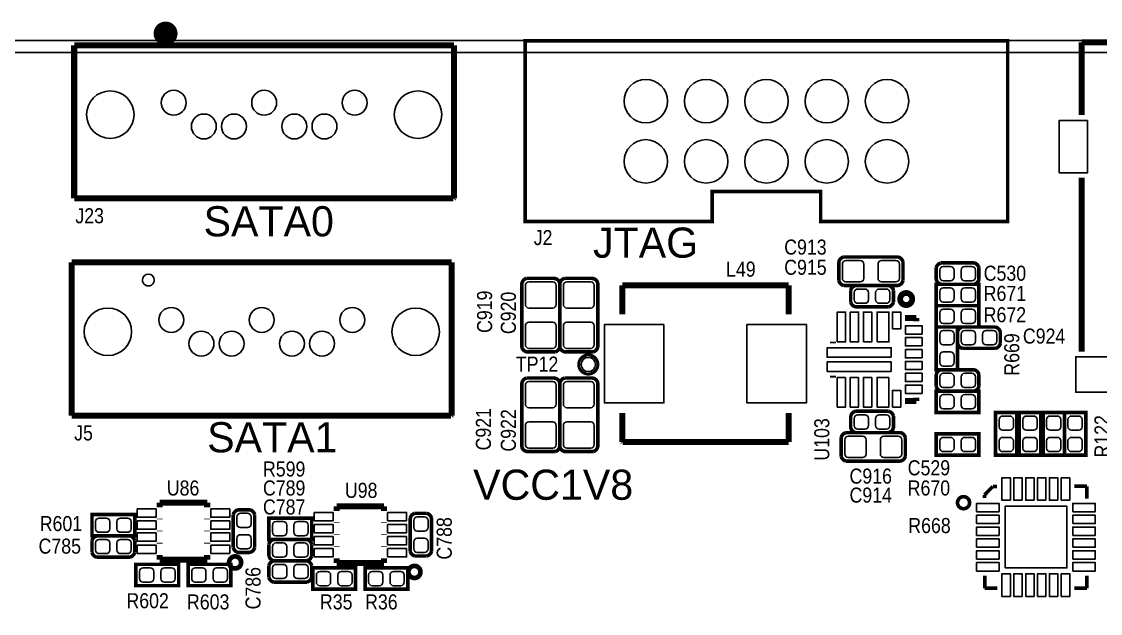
# Model space of a CAD drawing. Extents: x 35 to 236, y 10 to 166.
# Drawn here: x 146.84 to 192.27, y 140.86 to 165.8 of the extents above; entities that cross this region are included whole.
import ezdxf

# ---------------------------------------------------------------- set-up
doc = ezdxf.new("R2010")
doc.units = 0
for name, color, linetype in [('BG_OUTLINE', 254, 'CONTINUOUS'), ('BG_SILKSCREEN_TOP', 254, 'CONTINUOUS'), ('PG_SILKSCREEN_TOP', 254, 'CONTINUOUS'), ('PIN_SOLDERMASK_TOP', 85, 'CONTINUOUS'), ('RD_SILKSCREEN_TOP', 142, 'CONTINUOUS'), ('RKI_ALL', 43, 'CONTINUOUS')]:
    doc.layers.add(name, color=color, linetype=linetype)

msp = doc.modelspace()

# ---------------------------------------------------------------- linework, layer by layer
at = {"layer": 'BG_OUTLINE'}
msp.add_lwpolyline([(35, 12), (35, 121.6358, -0.414214), (37.286, 123.9218), (41.2, 123.9218), (41.2, 157.5018), (37.286, 157.5018, -0.414214), (35, 159.7878), (35, 163, -0.414214), (37, 165), (228, 165, -0.414214), (230, 163), (230, 12, -0.414214), (228, 10), (37, 10, -0.414214)], format="xyb", close=True, dxfattribs=at)
for points in [[(37, 165), (228, 165)], [(228, 165), (37, 165)]]:
    msp.add_lwpolyline(points, dxfattribs=at)
at = {"layer": 'PG_SILKSCREEN_TOP'}
for points, const_width in [([(153.1488, 165.2965, 1.000023), (152.6489, 165.2964, 0.999977), (153.1488, 165.2965)], 0.508), ([(181.25, 155.68, -0.265564), (181.45, 155.88), (183.75, 155.88, -0.265564), (183.95, 155.68), (183.95, 154.88, -0.265564), (183.75, 154.68), (181.45, 154.68, -0.265564), (181.25, 154.88), (181.25, 155.68)], 0.15), ([(185.35, 154.93, 0.265564), (185.55, 154.73), (186.95, 154.73, 0.265564), (187.15, 154.93), (187.15, 155.43, 0.265564), (186.95, 155.63), (185.55, 155.63, 0.265564), (185.35, 155.43)], 0.15), ([(167.9, 154.73, -0.333333), (168.1, 154.98)], 0.15), ([(169.25, 154.98, -0.333333), (169.5, 154.78)], 0.15), ([(169.5, 154.73, -0.333333), (169.7, 154.98)], 0.15), ([(170.85, 154.98, -0.333333), (171.1, 154.78)], 0.15), ([(169.5, 152.13, -0.333333), (169.3, 151.88), (168.15, 151.88, -0.333333), (167.9, 152.08), (167.9, 154.78)], 0.15), ([(171.1, 152.13, -0.333333), (170.9, 151.88), (169.75, 151.88, -0.333333), (169.5, 152.08), (169.5, 154.78)], 0.15), ([(181.75, 153.98, 0.265564), (181.95, 153.78), (183.35, 153.78, 0.265564), (183.55, 153.98), (183.55, 154.48, 0.265564), (183.35, 154.68), (181.95, 154.68, 0.265564), (181.75, 154.48)], 0.15), ([(184.2101, 154.1083, 1.000065), (183.9632, 154.1083, 0.999935), (184.2101, 154.1083)], 0.508), ([(188.05, 152.73, 0.265564), (187.85, 152.93), (186.45, 152.93, 0.265564), (186.25, 152.73), (186.25, 152.23, 0.265564), (186.45, 152.03), (187.85, 152.03, 0.265564), (188.05, 152.23)], 0.15), ([(171.1031, 151.35, 1), (170.2969, 151.35, 1), (171.1031, 151.35)], 0.127), ([(167.9, 150.53, -0.333333), (168.1, 150.78), (169.25, 150.78, -0.333333), (169.5, 150.58), (169.5, 147.88)], 0.15), ([(169.5, 150.53, -0.333333), (169.7, 150.78), (170.85, 150.78, -0.333333), (171.1, 150.58), (171.1, 147.88)], 0.15), ([(187.15, 150.93, 0.265564), (186.95, 151.13), (185.55, 151.13, 0.265564), (185.35, 150.93), (185.35, 150.43, 0.265564), (185.55, 150.23), (186.95, 150.23, 0.265564), (187.15, 150.43)], 0.15), ([(181.75, 148.68, 0.265564), (181.95, 148.48), (183.35, 148.48, 0.265564), (183.55, 148.68), (183.55, 149.18, 0.265564), (183.35, 149.38), (181.95, 149.38, 0.265564), (181.75, 149.18)], 0.15), ([(181.35, 148.28, -0.265564), (181.55, 148.48), (183.85, 148.48, -0.265564), (184.05, 148.28), (184.05, 147.48, -0.265564), (183.85, 147.28), (181.55, 147.28, -0.265564), (181.35, 147.48), (181.35, 148.28)], 0.15), ([(168.15, 147.68, -0.333333), (167.9, 147.88)], 0.15), ([(169.5, 147.93, -0.333333), (169.3, 147.68)], 0.15), ([(169.75, 147.68, -0.333333), (169.5, 147.88)], 0.15), ([(171.1, 147.93, -0.333333), (170.9, 147.68)], 0.15), ([(186.756, 145.5278, 0.999943), (186.248, 145.5279, 1.000057), (186.756, 145.5278)], 0.1524), ([(156.45, 143.43, 0.265564), (156.65, 143.63), (156.65, 145.03, 0.265564), (156.45, 145.23), (155.95, 145.23, 0.265564), (155.75, 145.03), (155.75, 143.63, 0.265564), (155.95, 143.43)], 0.15), ([(163.9, 143.28, 0.265564), (164.1, 143.48), (164.1, 144.88, 0.265564), (163.9, 145.08), (163.4, 145.08, 0.265564), (163.2, 144.88), (163.2, 143.48, 0.265564), (163.4, 143.28)], 0.15), ([(149.8, 143.43, 0.265564), (150, 143.23), (151.4, 143.23, 0.265564), (151.6, 143.43), (151.6, 143.93, 0.265564), (151.4, 144.13), (150, 144.13, 0.265564), (149.8, 143.93)], 0.15), ([(157.25, 143.28, 0.265564), (157.45, 143.08), (158.85, 143.08, 0.265564), (159.05, 143.28), (159.05, 143.78, 0.265564), (158.85, 143.98), (157.45, 143.98, 0.265564), (157.25, 143.78)], 0.15), ([(155.9271, 143.01, 1.000032), (155.7289, 143.0099, 0.999968), (155.9271, 143.01)], 0.508), ([(157.25, 142.38, 0.265564), (157.45, 142.18), (158.85, 142.18, 0.265564), (159.05, 142.38), (159.05, 142.88, 0.265564), (158.85, 143.08), (157.45, 143.08, 0.265564), (157.25, 142.88)], 0.15), ([(163.4771, 142.61, 0.999831), (163.2788, 142.6101, 1.000169), (163.4771, 142.61)], 0.508)]:
    msp.add_lwpolyline(points, format="xyb", dxfattribs=dict(at, const_width=const_width))
for points, const_width in [([(149.05, 164.8), (149.05, 158.3499)], 0.254), ([(165.05, 164.8), (149.05, 164.8)], 0.254), ([(165.05, 158.3499), (165.05, 164.8)], 0.254), ([(168.04, 164.99), (188.36, 164.99), (188.36, 157.37), (180.486, 157.37), (180.486, 158.64), (175.914, 158.64), (175.914, 157.37), (168.04, 157.37), (168.04, 164.99)], 0.1524), ([(191.4799, 164.93), (191.4799, 161.8612)], 0.254), ([(204.9421, 164.93), (191.4799, 164.93)], 0.254), ([(191.4799, 151.8856), (191.4799, 159.2239)], 0.254), ([(149.05, 158.3499), (165.02, 158.3499)], 0.254), ([(165.02, 158.3499), (165.05, 158.3799)], 0.254), ([(148.95, 155.65), (148.95, 149.1999)], 0.254), ([(164.95, 155.65), (148.95, 155.65)], 0.254), ([(164.95, 149.1999), (164.95, 155.65)], 0.254), ([(185.35, 155.43), (185.35, 154.93)], 0.15), ([(168.1, 154.98), (169.25, 154.98)], 0.15), ([(169.7, 154.98), (170.85, 154.98)], 0.15), ([(169.5, 154.78), (169.5, 152.13)], 0.15), ([(171.1, 154.78), (171.1, 152.13)], 0.15), ([(172.1319, 153.465), (172.1319, 154.6842)], 0.254), ([(172.1319, 154.6842), (179.122, 154.6842)], 0.254), ([(179.122, 154.6842), (179.1321, 154.6842)], 0.254), ([(179.1321, 154.6842), (179.1321, 153.465)], 0.254), ([(181.75, 154.48), (181.75, 153.98)], 0.15), ([(187.15, 154.08), (187.15, 153.83), (185.35, 153.83), (185.35, 154.73), (187.15, 154.73), (187.15, 154.08)], 0.15), ([(185.35, 153.58), (185.35, 153.83), (187.15, 153.83), (187.15, 152.93), (185.35, 152.93), (185.35, 153.58)], 0.15), ([(184.5093, 153.3075), (184.0394, 153.3075)], 0.254), ([(184.5093, 153.3075), (184.5093, 153.1627)], 0.254), ([(185.6, 151.13), (185.35, 151.13), (185.35, 152.93), (186.25, 152.93), (186.25, 151.13), (185.6, 151.13)], 0.15), ([(188.05, 152.23), (188.05, 152.73)], 0.15), ([(181.0092, 152.2381), (181.0092, 152.3143)], 0.254), ([(181.0092, 150.8005), (181.0092, 150.8767)], 0.254), ([(187.15, 150.43), (187.15, 150.93)], 0.15), ([(167.9, 147.88), (167.9, 150.53)], 0.15), ([(169.5, 147.88), (169.5, 150.53)], 0.15), ([(184.5093, 149.8073), (184.0394, 149.8073)], 0.254), ([(184.5093, 149.9521), (184.5093, 149.8073)], 0.254), ([(187.15, 149.58), (187.15, 149.33), (185.35, 149.33), (185.35, 150.23), (187.15, 150.23), (187.15, 149.58)], 0.15), ([(148.95, 149.1999), (164.92, 149.1999)], 0.254), ([(164.92, 149.1999), (164.95, 149.2299)], 0.254), ([(172.1319, 148.0852), (172.1319, 149.3044)], 0.254), ([(179.1321, 149.3044), (179.1321, 148.0852)], 0.254), ([(181.75, 149.18), (181.75, 148.68)], 0.15), ([(188.5, 149.33), (188.75, 149.33), (188.75, 147.53), (187.85, 147.53), (187.85, 149.33), (188.5, 149.33)], 0.15), ([(189.1, 147.53), (188.85, 147.53), (188.85, 149.33), (189.75, 149.33), (189.75, 147.53), (189.1, 147.53)], 0.15), ([(190.1, 147.53), (189.85, 147.53), (189.85, 149.33), (190.75, 149.33), (190.75, 147.53), (190.1, 147.53)], 0.15), ([(191, 147.53), (190.75, 147.53), (190.75, 149.33), (191.65, 149.33), (191.65, 147.53), (191, 147.53)], 0.15), ([(172.1522, 148.0852), (172.1319, 148.1056)], 0.254), ([(179.1321, 148.0852), (172.1522, 148.0852)], 0.254), ([(185.35, 148.18), (185.35, 148.43), (187.15, 148.43), (187.15, 147.53), (185.35, 147.53), (185.35, 148.18)], 0.15), ([(169.3, 147.68), (168.15, 147.68)], 0.15), ([(170.9, 147.68), (169.75, 147.68)], 0.15), ([(187.7443, 146.2136), (187.3849, 145.853)], 0.1499), ([(187.9145, 146.2136), (187.7443, 146.2136)], 0.1499), ([(191.1708, 146.2238), (191.694, 146.2238)], 0.1499), ([(191.694, 146.2238), (191.694, 145.7006)], 0.1499), ([(187.3849, 145.853), (187.3849, 145.726)], 0.1499), ([(152.6492, 145.5289), (154.6508, 145.5289)], 0.254), ([(152.6492, 145.3308), (152.6492, 145.5289)], 0.254), ([(154.6508, 145.3308), (154.6508, 145.5289)], 0.254), ([(160.0992, 145.3789), (162.1008, 145.3789)], 0.254), ([(160.0992, 145.1808), (160.0992, 145.3789)], 0.254), ([(162.1008, 145.1808), (162.1008, 145.3789)], 0.254), ([(149.8, 144.78), (149.8, 145.03), (151.6, 145.03), (151.6, 144.13), (149.8, 144.13), (149.8, 144.78)], 0.15), ([(152.6492, 144.8228), (152.6492, 144.8531)], 0.254), ([(154.6508, 144.8228), (154.6508, 144.8531)], 0.254), ([(157.25, 144.63), (157.25, 144.88), (159.05, 144.88), (159.05, 143.98), (157.25, 143.98), (157.25, 144.63)], 0.15), ([(152.6492, 144.3148), (152.6492, 144.3451)], 0.254), ([(154.6508, 144.3148), (154.6508, 144.3451)], 0.254), ([(160.0992, 144.6728), (160.0992, 144.7032)], 0.254), ([(162.1008, 144.6728), (162.1008, 144.7032)], 0.254), ([(160.0992, 144.1648), (160.0992, 144.1952)], 0.254), ([(162.1008, 144.1648), (162.1008, 144.1952)], 0.254), ([(149.8, 143.93), (149.8, 143.43)], 0.15), ([(152.6492, 143.8068), (152.6492, 143.8371)], 0.254), ([(154.6508, 143.8068), (154.6508, 143.8371)], 0.254), ([(157.25, 143.78), (157.25, 143.28)], 0.15), ([(160.0992, 143.6568), (160.0992, 143.6872)], 0.254), ([(162.1008, 143.6568), (162.1008, 143.6872)], 0.254), ([(152.6492, 143.131), (152.6492, 143.3291)], 0.254), ([(154.6508, 143.131), (152.6492, 143.131)], 0.254), ([(154.6508, 143.131), (154.6508, 143.3291)], 0.254), ([(155.95, 143.43), (156.45, 143.43)], 0.15), ([(160.0992, 142.9811), (160.0992, 143.1792)], 0.254), ([(162.1008, 142.9811), (160.0992, 142.9811)], 0.254), ([(162.1008, 142.9811), (162.1008, 143.1792)], 0.254), ([(163.4, 143.28), (163.9, 143.28)], 0.15), ([(151.65, 142.68), (151.65, 142.93), (153.45, 142.93), (153.45, 142.03), (151.65, 142.03), (151.65, 142.68)], 0.15), ([(155.65, 142.28), (155.65, 142.03), (153.85, 142.03), (153.85, 142.93), (155.65, 142.93), (155.65, 142.28)], 0.15), ([(157.25, 142.88), (157.25, 142.38)], 0.15), ([(159.1, 142.53), (159.1, 142.78), (160.9, 142.78), (160.9, 141.88), (159.1, 141.88), (159.1, 142.53)], 0.15), ([(163.1, 142.13), (163.1, 141.88), (161.3, 141.88), (161.3, 142.78), (163.1, 142.78), (163.1, 142.13)], 0.15), ([(187.3938, 141.9236), (187.3938, 142.4494)], 0.1499), ([(191.694, 141.9236), (191.694, 142.4494)], 0.1499), ([(187.9196, 141.9236), (187.3938, 141.9236)], 0.1499), ([(191.1708, 141.9236), (191.694, 141.9236)], 0.1499)]:
    msp.add_lwpolyline(points, dxfattribs=dict(at, const_width=const_width))
msp.add_lwpolyline([(152.425, 154.9098, 0.999912), (151.9251, 154.9099, 1.000088), (152.425, 154.9098)], format="xyb", dxfattribs=at)
at = {"layer": 'PIN_SOLDERMASK_TOP'}
for points in [[(191.7251, 161.63), (191.7251, 159.43), (190.5251, 159.43), (190.5251, 161.63)], [(181.1844, 152.3054), (181.1844, 153.5576), (181.5349, 153.5576), (181.5349, 152.3054)], [(181.733, 152.3054), (181.733, 153.5576), (182.0835, 153.5576), (182.0835, 152.3054)], [(182.2842, 152.3054), (182.2842, 153.5576), (182.6347, 153.5576), (182.6347, 152.3054)], [(182.8583, 152.3054), (182.8583, 153.5576), (183.3612, 153.5576), (183.3612, 152.3054)], [(183.5085, 152.8579), (183.5085, 153.5589), (183.859, 153.5589), (183.859, 152.8579)], [(173.8833, 153.0357), (173.8833, 149.7337), (171.3813, 149.7337), (171.3813, 153.0357)], [(179.8827, 153.0357), (179.8827, 149.7337), (177.3808, 149.7337), (177.3808, 153.0357)], [(184.7582, 152.6318), (184.0572, 152.6318), (184.0572, 152.9823), (184.7582, 152.9823)], [(184.7582, 152.1315), (184.0572, 152.1315), (184.0572, 152.482), (184.7582, 152.482)], [(183.4603, 151.6565), (180.7577, 151.6565), (180.7577, 152.0577), (183.4603, 152.0577)], [(184.7582, 151.631), (184.0572, 151.631), (184.0572, 151.9815), (184.7582, 151.9815)], [(183.4603, 151.0571), (180.7577, 151.0571), (180.7577, 151.4583), (183.4603, 151.4583)], [(184.7582, 151.1333), (184.0572, 151.1333), (184.0572, 151.4837), (184.7582, 151.4837)], [(192.8246, 151.68), (192.8246, 150.1799), (191.2248, 150.1799), (191.2248, 151.68)], [(184.7582, 150.6328), (184.0572, 150.6328), (184.0572, 150.9834), (184.7582, 150.9834)], [(181.535, 150.8094), (181.535, 149.5572), (181.1844, 149.5572), (181.1844, 150.8094)], [(182.0836, 150.8094), (182.0836, 149.5572), (181.733, 149.5572), (181.733, 150.8094)], [(182.6347, 150.8094), (182.6347, 149.5572), (182.2842, 149.5572), (182.2842, 150.8094)], [(183.3613, 150.8094), (183.3613, 149.5572), (182.8584, 149.5572), (182.8584, 150.8094)], [(184.7582, 150.1325), (184.0572, 150.1325), (184.0572, 150.4829), (184.7582, 150.4829)], [(183.5085, 149.5559), (183.5085, 150.2569), (183.859, 150.2569), (183.859, 149.5559)], [(188.472, 145.6292), (188.1206, 145.6292), (188.1206, 146.5806), (188.472, 146.5806)], [(188.9693, 145.6292), (188.6179, 145.6292), (188.6179, 146.5806), (188.9693, 146.5806)], [(189.4698, 145.6292), (189.1182, 145.6292), (189.1182, 146.5806), (189.4698, 146.5806)], [(189.97, 145.6292), (189.6185, 145.6292), (189.6185, 146.5806), (189.97, 146.5806)], [(190.4704, 145.6292), (190.119, 145.6292), (190.119, 146.5806), (190.4704, 146.5806)], [(190.9709, 145.6292), (190.6193, 145.6292), (190.6193, 146.5806), (190.9709, 146.5806)], [(187.0493, 145.1491), (187.0493, 145.5006), (188.0008, 145.5006), (188.0008, 145.1491)], [(188.2497, 142.7792), (188.2497, 145.3807), (190.8512, 145.3807), (190.8512, 142.7792)], [(191.0991, 145.1488), (191.0991, 145.5003), (192.0506, 145.5003), (192.0506, 145.1488)], [(151.6993, 145.2672), (152.5019, 145.2672), (152.5019, 144.9168), (151.6993, 144.9168)], [(154.7981, 145.2672), (155.6007, 145.2672), (155.6007, 144.9168), (154.7981, 144.9168)], [(159.1493, 145.1173), (159.9519, 145.1173), (159.9519, 144.7668), (159.1493, 144.7668)], [(162.2481, 145.1173), (163.0507, 145.1173), (163.0507, 144.7668), (162.2481, 144.7668)], [(187.0493, 144.6484), (187.0493, 144.9999), (188.0008, 144.9999), (188.0008, 144.6484)], [(191.0991, 144.6484), (191.0991, 144.9999), (192.0506, 144.9999), (192.0506, 144.6484)], [(151.6993, 144.7593), (152.5019, 144.7593), (152.5019, 144.4087), (151.6993, 144.4087)], [(154.7981, 144.7593), (155.6007, 144.7593), (155.6007, 144.4087), (154.7981, 144.4087)], [(159.1493, 144.6093), (159.9519, 144.6093), (159.9519, 144.2587), (159.1493, 144.2587)], [(162.2481, 144.6093), (163.0507, 144.6093), (163.0507, 144.2587), (162.2481, 144.2587)], [(187.0493, 144.148), (187.0493, 144.4995), (188.0008, 144.4995), (188.0008, 144.148)], [(191.0991, 144.148), (191.0991, 144.4995), (192.0506, 144.4995), (192.0506, 144.148)], [(151.6993, 144.2512), (152.5019, 144.2512), (152.5019, 143.9007), (151.6993, 143.9007)], [(154.7981, 144.2512), (155.6007, 144.2512), (155.6007, 143.9007), (154.7981, 143.9007)], [(159.1493, 144.1012), (159.9519, 144.1012), (159.9519, 143.7508), (159.1493, 143.7508)], [(162.2481, 144.1012), (163.0507, 144.1012), (163.0507, 143.7508), (162.2481, 143.7508)], [(151.6993, 143.7432), (152.5019, 143.7432), (152.5019, 143.3928), (151.6993, 143.3928)], [(154.7981, 143.7432), (155.6007, 143.7432), (155.6007, 143.3928), (154.7981, 143.3928)], [(159.1493, 143.5933), (159.9519, 143.5933), (159.9519, 143.2428), (159.1493, 143.2428)], [(162.2481, 143.5933), (163.0507, 143.5933), (163.0507, 143.2428), (162.2481, 143.2428)], [(187.0493, 143.6477), (187.0493, 143.9992), (188.0008, 143.9992), (188.0008, 143.6477)], [(191.0991, 143.6477), (191.0991, 143.9992), (192.0506, 143.9992), (192.0506, 143.6477)], [(187.0493, 143.1498), (187.0493, 143.5013), (188.0008, 143.5013), (188.0008, 143.1498)], [(191.0991, 143.1498), (191.0991, 143.5013), (192.0506, 143.5013), (192.0506, 143.1498)], [(187.0493, 142.6494), (187.0493, 143.0009), (188.0008, 143.0009), (188.0008, 142.6494)], [(191.0991, 142.6492), (191.0991, 143.0007), (192.0506, 143.0007), (192.0506, 142.6492)], [(188.472, 141.5794), (188.1206, 141.5794), (188.1206, 142.5308), (188.472, 142.5308)], [(188.9693, 141.5794), (188.6179, 141.5794), (188.6179, 142.5308), (188.9693, 142.5308)], [(189.4698, 141.5794), (189.1182, 141.5794), (189.1182, 142.5308), (189.4698, 142.5308)], [(189.97, 141.5794), (189.6185, 141.5794), (189.6185, 142.5308), (189.97, 142.5308)], [(190.4704, 141.5794), (190.119, 141.5794), (190.119, 142.5308), (190.4704, 142.5308)], [(190.9709, 141.5794), (190.6193, 141.5794), (190.6193, 142.5308), (190.9709, 142.5308)]]:
    msp.add_lwpolyline(points, close=True, dxfattribs=at)
for points in [[(182.3, 154.98, -0.414214), (182.15, 154.83), (181.55, 154.83, -0.414214), (181.4, 154.98), (181.4, 155.58, -0.414214), (181.55, 155.73), (182.15, 155.73, -0.414214), (182.3, 155.58)], [(183.8, 154.98, -0.414214), (183.65, 154.83), (183.05, 154.83, -0.414214), (182.9, 154.98), (182.9, 155.58, -0.414214), (183.05, 155.73), (183.65, 155.73, -0.414214), (183.8, 155.58)], [(185.65, 155.48), (185.95, 155.48, -0.414214), (186.1, 155.33), (186.1, 155.03, -0.414214), (185.95, 154.88), (185.65, 154.88, -0.414214), (185.5, 155.03), (185.5, 155.33, -0.414214)], [(186.55, 155.48), (186.85, 155.48, -0.414214), (187, 155.33), (187, 155.03, -0.414214), (186.85, 154.88), (186.55, 154.88, -0.414214), (186.4, 155.03), (186.4, 155.33, -0.414214)], [(168.2, 153.73, -0.414214), (168.05, 153.88), (168.05, 154.68, -0.414214), (168.2, 154.83), (169.2, 154.83, -0.414214), (169.35, 154.68), (169.35, 153.88, -0.414214), (169.2, 153.73)], [(169.8, 153.73, -0.414214), (169.65, 153.88), (169.65, 154.68, -0.414214), (169.8, 154.83), (170.8, 154.83, -0.414214), (170.95, 154.68), (170.95, 153.88, -0.414214), (170.8, 153.73)], [(182.05, 154.53), (182.35, 154.53, -0.414214), (182.5, 154.38), (182.5, 154.08, -0.414214), (182.35, 153.93), (182.05, 153.93, -0.414214), (181.9, 154.08), (181.9, 154.38, -0.414214)], [(182.95, 154.53), (183.25, 154.53, -0.414214), (183.4, 154.38), (183.4, 154.08, -0.414214), (183.25, 153.93), (182.95, 153.93, -0.414214), (182.8, 154.08), (182.8, 154.38, -0.414214)], [(185.65, 154.58), (185.95, 154.58, -0.414214), (186.1, 154.43), (186.1, 154.13, -0.414214), (185.95, 153.98), (185.65, 153.98, -0.414214), (185.5, 154.13), (185.5, 154.43, -0.414214)], [(186.55, 154.58), (186.85, 154.58, -0.414214), (187, 154.43), (187, 154.13, -0.414214), (186.85, 153.98), (186.55, 153.98, -0.414214), (186.4, 154.13), (186.4, 154.43, -0.414214)], [(185.95, 153.08), (185.65, 153.08, -0.414214), (185.5, 153.23), (185.5, 153.53, -0.414214), (185.65, 153.68), (185.95, 153.68, -0.414214), (186.1, 153.53), (186.1, 153.23, -0.414214)], [(186.85, 153.08), (186.55, 153.08, -0.414214), (186.4, 153.23), (186.4, 153.53, -0.414214), (186.55, 153.68), (186.85, 153.68, -0.414214), (187, 153.53), (187, 153.23, -0.414214)], [(168.2, 152.03, -0.414214), (168.05, 152.18), (168.05, 152.98, -0.414214), (168.2, 153.13), (169.2, 153.13, -0.414214), (169.35, 152.98), (169.35, 152.18, -0.414214), (169.2, 152.03)], [(169.8, 152.03, -0.414214), (169.65, 152.18), (169.65, 152.98, -0.414214), (169.8, 153.13), (170.8, 153.13, -0.414214), (170.95, 152.98), (170.95, 152.18, -0.414214), (170.8, 152.03)], [(186.1, 152.63), (186.1, 152.33, -0.414214), (185.95, 152.18), (185.65, 152.18, -0.414214), (185.5, 152.33), (185.5, 152.63, -0.414214), (185.65, 152.78), (185.95, 152.78, -0.414214)], [(186.85, 152.18), (186.55, 152.18, -0.414214), (186.4, 152.33), (186.4, 152.63, -0.414214), (186.55, 152.78), (186.85, 152.78, -0.414214), (187, 152.63), (187, 152.33, -0.414214)], [(187.75, 152.18), (187.45, 152.18, -0.414214), (187.3, 152.33), (187.3, 152.63, -0.414214), (187.45, 152.78), (187.75, 152.78, -0.414214), (187.9, 152.63), (187.9, 152.33, -0.414214)], [(186.1, 151.73), (186.1, 151.43, -0.414214), (185.95, 151.28), (185.65, 151.28, -0.414214), (185.5, 151.43), (185.5, 151.73, -0.414214), (185.65, 151.88), (185.95, 151.88, -0.414214)], [(185.95, 150.38), (185.65, 150.38, -0.414214), (185.5, 150.53), (185.5, 150.83, -0.414214), (185.65, 150.98), (185.95, 150.98, -0.414214), (186.1, 150.83), (186.1, 150.53, -0.414214)], [(186.85, 150.38), (186.55, 150.38, -0.414214), (186.4, 150.53), (186.4, 150.83, -0.414214), (186.55, 150.98), (186.85, 150.98, -0.414214), (187, 150.83), (187, 150.53, -0.414214)], [(169.2, 150.63, -0.414214), (169.35, 150.48), (169.35, 149.68, -0.414214), (169.2, 149.53), (168.2, 149.53, -0.414214), (168.05, 149.68), (168.05, 150.48, -0.414214), (168.2, 150.63)], [(170.8, 150.63, -0.414214), (170.95, 150.48), (170.95, 149.68, -0.414214), (170.8, 149.53), (169.8, 149.53, -0.414214), (169.65, 149.68), (169.65, 150.48, -0.414214), (169.8, 150.63)], [(185.65, 150.08), (185.95, 150.08, -0.414214), (186.1, 149.93), (186.1, 149.63, -0.414214), (185.95, 149.48), (185.65, 149.48, -0.414214), (185.5, 149.63), (185.5, 149.93, -0.414214)], [(186.55, 150.08), (186.85, 150.08, -0.414214), (187, 149.93), (187, 149.63, -0.414214), (186.85, 149.48), (186.55, 149.48, -0.414214), (186.4, 149.63), (186.4, 149.93, -0.414214)], [(182.05, 149.23), (182.35, 149.23, -0.414214), (182.5, 149.08), (182.5, 148.78, -0.414214), (182.35, 148.63), (182.05, 148.63, -0.414214), (181.9, 148.78), (181.9, 149.08, -0.414214)], [(182.95, 149.23), (183.25, 149.23, -0.414214), (183.4, 149.08), (183.4, 148.78, -0.414214), (183.25, 148.63), (182.95, 148.63, -0.414214), (182.8, 148.78), (182.8, 149.08, -0.414214)], [(188, 148.73), (188, 149.03, -0.414214), (188.15, 149.18), (188.45, 149.18, -0.414214), (188.6, 149.03), (188.6, 148.73, -0.414214), (188.45, 148.58), (188.15, 148.58, -0.414214)], [(189.6, 149.03), (189.6, 148.73, -0.414214), (189.45, 148.58), (189.15, 148.58, -0.414214), (189, 148.73), (189, 149.03, -0.414214), (189.15, 149.18), (189.45, 149.18, -0.414214)], [(190.6, 149.03), (190.6, 148.73, -0.414214), (190.45, 148.58), (190.15, 148.58, -0.414214), (190, 148.73), (190, 149.03, -0.414214), (190.15, 149.18), (190.45, 149.18, -0.414214)], [(191.5, 149.03), (191.5, 148.73, -0.414214), (191.35, 148.58), (191.05, 148.58, -0.414214), (190.9, 148.73), (190.9, 149.03, -0.414214), (191.05, 149.18), (191.35, 149.18, -0.414214)], [(169.2, 148.93, -0.414214), (169.35, 148.78), (169.35, 147.98, -0.414214), (169.2, 147.83), (168.2, 147.83, -0.414214), (168.05, 147.98), (168.05, 148.78, -0.414214), (168.2, 148.93)], [(170.8, 148.93, -0.414214), (170.95, 148.78), (170.95, 147.98, -0.414214), (170.8, 147.83), (169.8, 147.83, -0.414214), (169.65, 147.98), (169.65, 148.78, -0.414214), (169.8, 148.93)], [(182.4, 147.58, -0.414214), (182.25, 147.43), (181.65, 147.43, -0.414214), (181.5, 147.58), (181.5, 148.18, -0.414214), (181.65, 148.33), (182.25, 148.33, -0.414214), (182.4, 148.18)], [(183.9, 147.58, -0.414214), (183.75, 147.43), (183.15, 147.43, -0.414214), (183, 147.58), (183, 148.18, -0.414214), (183.15, 148.33), (183.75, 148.33, -0.414214), (183.9, 148.18)], [(185.95, 147.68), (185.65, 147.68, -0.414214), (185.5, 147.83), (185.5, 148.13, -0.414214), (185.65, 148.28), (185.95, 148.28, -0.414214), (186.1, 148.13), (186.1, 147.83, -0.414214)], [(186.85, 147.68), (186.55, 147.68, -0.414214), (186.4, 147.83), (186.4, 148.13, -0.414214), (186.55, 148.28), (186.85, 148.28, -0.414214), (187, 148.13), (187, 147.83, -0.414214)], [(188, 147.83), (188, 148.13, -0.414214), (188.15, 148.28), (188.45, 148.28, -0.414214), (188.6, 148.13), (188.6, 147.83, -0.414214), (188.45, 147.68), (188.15, 147.68, -0.414214)], [(189.6, 148.13), (189.6, 147.83, -0.414214), (189.45, 147.68), (189.15, 147.68, -0.414214), (189, 147.83), (189, 148.13, -0.414214), (189.15, 148.28), (189.45, 148.28, -0.414214)], [(190.6, 148.13), (190.6, 147.83, -0.414214), (190.45, 147.68), (190.15, 147.68, -0.414214), (190, 147.83), (190, 148.13, -0.414214), (190.15, 148.28), (190.45, 148.28, -0.414214)], [(191.5, 148.13), (191.5, 147.83, -0.414214), (191.35, 147.68), (191.05, 147.68, -0.414214), (190.9, 147.83), (190.9, 148.13, -0.414214), (191.05, 148.28), (191.35, 148.28, -0.414214)], [(155.9, 144.63), (155.9, 144.93, -0.414214), (156.05, 145.08), (156.35, 145.08, -0.414214), (156.5, 144.93), (156.5, 144.63, -0.414214), (156.35, 144.48), (156.05, 144.48, -0.414214)], [(163.35, 144.48), (163.35, 144.78, -0.414214), (163.5, 144.93), (163.8, 144.93, -0.414214), (163.95, 144.78), (163.95, 144.48, -0.414214), (163.8, 144.33), (163.5, 144.33, -0.414214)], [(150.4, 144.28), (150.1, 144.28, -0.414214), (149.95, 144.43), (149.95, 144.73, -0.414214), (150.1, 144.88), (150.4, 144.88, -0.414214), (150.55, 144.73), (150.55, 144.43, -0.414214)], [(151.3, 144.28), (151, 144.28, -0.414214), (150.85, 144.43), (150.85, 144.73, -0.414214), (151, 144.88), (151.3, 144.88, -0.414214), (151.45, 144.73), (151.45, 144.43, -0.414214)], [(157.85, 144.13), (157.55, 144.13, -0.414214), (157.4, 144.28), (157.4, 144.58, -0.414214), (157.55, 144.73), (157.85, 144.73, -0.414214), (158, 144.58), (158, 144.28, -0.414214)], [(158.75, 144.13), (158.45, 144.13, -0.414214), (158.3, 144.28), (158.3, 144.58, -0.414214), (158.45, 144.73), (158.75, 144.73, -0.414214), (158.9, 144.58), (158.9, 144.28, -0.414214)], [(155.9, 143.73), (155.9, 144.03, -0.414214), (156.05, 144.18), (156.35, 144.18, -0.414214), (156.5, 144.03), (156.5, 143.73, -0.414214), (156.35, 143.58), (156.05, 143.58, -0.414214)], [(163.35, 143.58), (163.35, 143.88, -0.414214), (163.5, 144.03), (163.8, 144.03, -0.414214), (163.95, 143.88), (163.95, 143.58, -0.414214), (163.8, 143.43), (163.5, 143.43, -0.414214)], [(150.1, 143.98), (150.4, 143.98, -0.414214), (150.55, 143.83), (150.55, 143.53, -0.414214), (150.4, 143.38), (150.1, 143.38, -0.414214), (149.95, 143.53), (149.95, 143.83, -0.414214)], [(151, 143.98), (151.3, 143.98, -0.414214), (151.45, 143.83), (151.45, 143.53, -0.414214), (151.3, 143.38), (151, 143.38, -0.414214), (150.85, 143.53), (150.85, 143.83, -0.414214)], [(157.55, 143.83), (157.85, 143.83, -0.414214), (158, 143.68), (158, 143.38, -0.414214), (157.85, 143.23), (157.55, 143.23, -0.414214), (157.4, 143.38), (157.4, 143.68, -0.414214)], [(158.45, 143.83), (158.75, 143.83, -0.414214), (158.9, 143.68), (158.9, 143.38, -0.414214), (158.75, 143.23), (158.45, 143.23, -0.414214), (158.3, 143.38), (158.3, 143.68, -0.414214)], [(152.25, 142.18), (151.95, 142.18, -0.414214), (151.8, 142.33), (151.8, 142.63, -0.414214), (151.95, 142.78), (152.25, 142.78, -0.414214), (152.4, 142.63), (152.4, 142.33, -0.414214)], [(153.15, 142.18), (152.85, 142.18, -0.414214), (152.7, 142.33), (152.7, 142.63, -0.414214), (152.85, 142.78), (153.15, 142.78, -0.414214), (153.3, 142.63), (153.3, 142.33, -0.414214)], [(154.15, 142.78), (154.45, 142.78, -0.414214), (154.6, 142.63), (154.6, 142.33, -0.414214), (154.45, 142.18), (154.15, 142.18, -0.414214), (154, 142.33), (154, 142.63, -0.414214)], [(155.05, 142.78), (155.35, 142.78, -0.414214), (155.5, 142.63), (155.5, 142.33, -0.414214), (155.35, 142.18), (155.05, 142.18, -0.414214), (154.9, 142.33), (154.9, 142.63, -0.414214)], [(157.55, 142.93), (157.85, 142.93, -0.414214), (158, 142.78), (158, 142.48, -0.414214), (157.85, 142.33), (157.55, 142.33, -0.414214), (157.4, 142.48), (157.4, 142.78, -0.414214)], [(158.45, 142.93), (158.75, 142.93, -0.414214), (158.9, 142.78), (158.9, 142.48, -0.414214), (158.75, 142.33), (158.45, 142.33, -0.414214), (158.3, 142.48), (158.3, 142.78, -0.414214)], [(159.7, 142.03), (159.4, 142.03, -0.414214), (159.25, 142.18), (159.25, 142.48, -0.414214), (159.4, 142.63), (159.7, 142.63, -0.414214), (159.85, 142.48), (159.85, 142.18, -0.414214)], [(160.6, 142.03), (160.3, 142.03, -0.414214), (160.15, 142.18), (160.15, 142.48, -0.414214), (160.3, 142.63), (160.6, 142.63, -0.414214), (160.75, 142.48), (160.75, 142.18, -0.414214)], [(161.6, 142.63), (161.9, 142.63, -0.414214), (162.05, 142.48), (162.05, 142.18, -0.414214), (161.9, 142.03), (161.6, 142.03, -0.414214), (161.45, 142.18), (161.45, 142.48, -0.414214)], [(162.5, 142.63), (162.8, 142.63, -0.414214), (162.95, 142.48), (162.95, 142.18, -0.414214), (162.8, 142.03), (162.5, 142.03, -0.414214), (162.35, 142.18), (162.35, 142.48, -0.414214)]]:
    msp.add_lwpolyline(points, format="xyb", close=True, dxfattribs=at)
for centre, radius in [((173.12, 162.45), 0.9144), ((175.66, 162.45), 0.9144), ((178.2, 162.45), 0.9144), ((180.74, 162.45), 0.9144), ((183.28, 162.45), 0.9144), ((150.57, 161.88), 1), ((153.24, 162.3799), 0.525), ((157.05, 162.3799), 0.525), ((160.86, 162.3799), 0.525), ((163.53, 161.88), 1), ((154.51, 161.3799), 0.525), ((155.78, 161.3799), 0.525), ((158.32, 161.3799), 0.525), ((159.59, 161.3799), 0.525), ((173.12, 159.91), 0.9144), ((175.66, 159.91), 0.9144), ((178.2, 159.91), 0.9144), ((180.74, 159.91), 0.9144), ((183.28, 159.91), 0.9144), ((150.47, 152.73), 1), ((153.14, 153.2299), 0.525), ((156.95, 153.2299), 0.525), ((160.76, 153.2299), 0.525), ((163.43, 152.73), 1), ((154.41, 152.2299), 0.525), ((155.68, 152.2299), 0.525), ((158.22, 152.2299), 0.525), ((159.49, 152.2299), 0.525), ((170.7, 151.35), 0.3)]:
    msp.add_circle(centre, radius, dxfattribs=at)
at = {"layer": 'RKI_ALL'}
msp.add_lwpolyline([(35.5, 121.6358, -0.414214), (37.286, 123.4218), (41.7, 123.4218), (41.7, 158.0018), (37.286, 158.0018, -0.414214), (35.5, 159.7878), (35.5, 163, -0.414214), (37, 164.5), (228, 164.5, -0.414214), (229.5, 163), (229.5, 12, -0.414214), (228, 10.5), (37, 10.5, -0.414214), (35.5, 12)], format="xyb", close=True, dxfattribs=at)

# ---------------------------------------------------------------- texts
at = {"layer": 'BG_SILKSCREEN_TOP', "width": 1.02}
for s, p in [('SATA0', (154.5, 156.75)), ('JTAG', (170.9, 155.85)), ('SATA1', (154.65, 147.65)), ('VCC1V8', (165.85, 145.65))]:
    msp.add_text(s, height=1.27, dxfattribs=at).set_placement(p)
at = {"layer": 'RD_SILKSCREEN_TOP', "width": 0.88}
for s, p in [('J23', (149.1, 157.3)), ('J2', (168.4, 156.38)), ('C913', (178.95, 155.98)), ('L49', (176.5, 155.05)), ('C915', (178.95, 155.13)), ('C530', (187.35, 154.88)), ('R671', (187.35, 154.03)), ('R672', (187.35, 153.13)), ('C924', (189, 152.23)), ('TP12', (167.65, 151.05)), ('J5', (149.05, 148.15)), ('R599', (157, 146.63)), ('C529', (184.15, 146.68)), ('C916', (181.7, 146.33)), ('U86', (152.95, 145.83)), ('C789', (157, 145.83)), ('U98', (160.45, 145.73)), ('R670', (184.15, 145.83)), ('C914', (181.7, 145.53)), ('C787', (157, 145.03)), ('R601', (147.6, 144.33)), ('R668', (184.175, 144.2467)), ('C785', (147.55, 143.38)), ('R602', (151.25, 141.08)), ('R603', (153.8, 141.03)), ('R35', (159.4, 141.03)), ('R36', (161.3, 141.03))]:
    msp.add_text(s, height=0.635, dxfattribs=at).set_placement(p)
for s, p in [('C919', (166.65, 152.68)), ('C920', (167.65, 152.63)), ('R669', (188.85, 150.88)), ('C921', (166.6, 147.73)), ('C922', (167.65, 147.68)), ('U103', (180.85, 147.3)), ('R122', (192.65, 147.43)), ('C788', (164.95, 143.13)), ('C786', (156.9, 141.03))]:
    msp.add_text(s, height=0.635, rotation=90, dxfattribs=at).set_placement(p)

doc.saveas('drawing.dxf')
